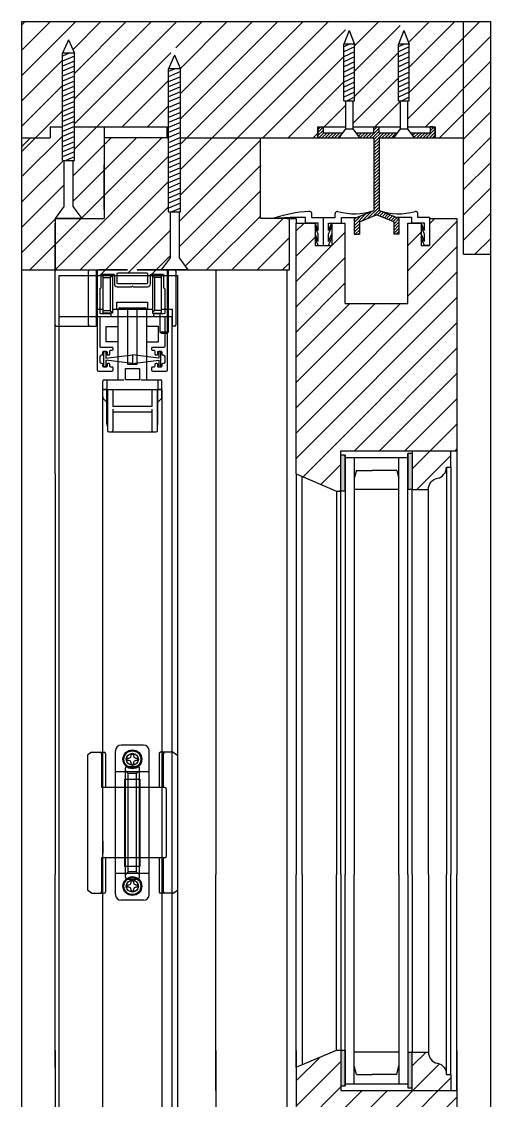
# Model space of a CAD drawing. Header units: inches. Extents: x 1985 to 11287, y 379 to 3234.
# Drawn here: x 7912.33 to 7918.89, y 1881.45 to 1896.53 of the extents above; entities that cross this region are included whole.
import ezdxf

# ---------------------------------------------------------------- set-up
doc = ezdxf.new("R2010")
doc.units = ezdxf.units.IN
doc.header["$MEASUREMENT"] = 0
for name, color, linetype in [('alum. sill 99', 1, 'CONTINUOUS'), ('glass 99', 6, 'CONTINUOUS'), ('glazing tape 99', 7, 'CONTINUOUS'), ('hardware 99', 94, 'CONTINUOUS'), ('hatch 99', 1, 'CONTINUOUS'), ('screen 99', 4, 'CONTINUOUS'), ('weatherstripping 99', 5, 'CONTINUOUS'), ('wood detail 99', 7, 'CONTINUOUS')]:
    doc.layers.add(name, color=color, linetype=linetype)
pattern_1 = [(45, (8390.46041, 509.97009), (-0.176776695, 0.176776695), [])]

msp = doc.modelspace()

# ---------------------------------------------------------------- hatches: boundary and pattern name
at = {"layer": 'alum. sill 99'}
h = msp.add_hatch(dxfattribs=at)
h.set_pattern_fill('ANSI31', color=256, scale=2, style=0)
h.paths.add_polyline_path([(7918.425541, 1881.316919), (7918.425541, 1881.591117), (7916.800541, 1881.591117), (7916.800541, 1882.158081), (7916.738041, 1882.158081), (7916.175541, 1881.91701), (7916.175541, 1881.91256), (7916.175541, 1880.634661), (7916.175541, 1874.913081), (7916.550541, 1874.913081), (7916.550541, 1875.350581), (7916.675541, 1875.350581), (7916.675541, 1875.038081), (7916.863041, 1875.038081), (7916.863041, 1875.538081), (7916.925541, 1875.538081), (7916.925541, 1876.663081), (7917.675541, 1876.663081), (7917.675541, 1875.538081), (7917.738041, 1875.538081), (7917.738041, 1875.038081), (7917.925541, 1875.038081), (7917.925541, 1875.350581), (7918.050541, 1875.350581), (7918.050541, 1874.913081), (7918.125541, 1874.913081), (7918.425541, 1874.913081)])
h.paths.add_polyline_path([(7918.339541, 1881.817631), (7918.277041, 1881.817631), (7918.277041, 1881.830753, 0.350781059), (7918.152041, 1881.973881, -0.350781059), (7918.027041, 1882.117009), (7918.027041, 1882.130131), (7917.800541, 1882.130131), (7917.800541, 1881.591117), (7918.339541, 1881.591117)], flags=17)
at = {"layer": 'glazing tape 99'}
h = msp.add_hatch(color=7, dxfattribs=at)
h.paths.add_polyline_path([(7917.738041, 1889.994412), (7917.800541, 1889.994412), (7917.800541, 1890.494412), (7917.738041, 1890.494412)])
h.paths.add_polyline_path([(7916.800541, 1889.970912), (7916.863041, 1889.970912), (7916.863041, 1890.470912), (7916.800541, 1890.470912)])
h = msp.add_hatch(color=7, dxfattribs=at)
h.paths.add_polyline_path([(7917.738041, 1889.994412), (7917.800541, 1889.994412), (7917.800541, 1890.494412), (7917.738041, 1890.494412)])
h.paths.add_polyline_path([(7916.800541, 1889.970912), (7916.863041, 1889.970912), (7916.863041, 1890.470912), (7916.800541, 1890.470912)])
h = msp.add_hatch(color=7, dxfattribs=at)
h.paths.add_polyline_path([(7917.738041, 1881.630131), (7917.800541, 1881.630131), (7917.800541, 1882.130131), (7917.738041, 1882.130131)])
h.paths.add_polyline_path([(7916.800541, 1881.658081), (7916.863041, 1881.658081), (7916.863041, 1882.158081), (7916.800541, 1882.158081)])
at = {"layer": 'hardware 99'}
h = msp.add_hatch(dxfattribs=at)
h.set_pattern_fill('ANSI31', color=256, scale=0.25, style=0)
h.set_pattern_definition([(45, (8261.20571, -77.34623), (-0.0220970869, 0.0220970869), [])])
h.paths.add_polyline_path([(7916.773629, 1894.908461), (7916.826571, 1894.980461), (7916.552541, 1894.980461), (7916.552541, 1895.062461), (7916.512541, 1895.062461), (7916.480541, 1895.030461), (7916.480541, 1894.908461)])
h.paths.add_polyline_path([(7917.009512, 1894.980461), (7917.062453, 1894.908461), (7917.264541, 1894.908461), (7917.264541, 1893.893461), (7917.024745, 1893.795461), (7916.988041, 1893.780461), (7916.988041, 1893.560461), (7917.060041, 1893.560461), (7917.060041, 1893.732105), (7917.300541, 1893.830392), (7917.541041, 1893.732105), (7917.541041, 1893.560461), (7917.613041, 1893.560461), (7917.613041, 1893.780461), (7917.336541, 1893.893461), (7917.336541, 1894.908461), (7917.538629, 1894.908461), (7917.591571, 1894.980461), (7917.336541, 1894.980461), (7917.336541, 1895.062461), (7917.264541, 1895.062461), (7917.264541, 1894.980461)])
h.paths.add_polyline_path([(7917.774512, 1894.980461), (7917.827453, 1894.908461), (7918.120541, 1894.908461), (7918.120541, 1895.030461), (7918.088541, 1895.062461), (7918.048541, 1895.062461), (7918.048541, 1894.980461)])
at = {"layer": 'hatch 99'}
h = msp.add_hatch(dxfattribs=at)
h.set_pattern_fill('ANSI31', color=256, scale=2, style=0)
h.set_pattern_definition(pattern_1)
h.paths.add_polyline_path([(7912.903039, 1896.090461), (7912.925539, 1896.140755), (7912.925539, 1896.29082), (7912.988039, 1896.430526), (7913.050539, 1896.29082), (7913.050539, 1896.140755), (7913.073039, 1896.090461), (7913.073039, 1895.062461), (7914.388764, 1895.062461), (7914.388764, 1895.872461), (7914.411264, 1895.922755), (7914.411264, 1896.07282), (7914.473764, 1896.212526), (7914.536264, 1896.07282), (7914.536264, 1895.922755), (7914.558764, 1895.872461), (7914.558764, 1894.908461), (7915.675541, 1894.908461), (7916.480541, 1894.908461), (7916.480541, 1895.062461), (7916.865541, 1895.062461), (7916.865541, 1895.425961), (7916.843041, 1895.425961), (7916.843041, 1896.218461), (7916.865541, 1896.275461), (7916.865541, 1896.533461), (7912.332289, 1896.533461), (7912.332289, 1894.908461), (7912.731039, 1894.908461), (7912.731039, 1895.062461), (7912.894781, 1895.062461), (7912.903039, 1895.065881)])
h.paths.add_polyline_path([(7917.608041, 1896.218461), (7917.630541, 1896.275461), (7917.630541, 1896.533461), (7916.970541, 1896.533461), (7916.970541, 1896.275461), (7916.993041, 1896.218461), (7916.993041, 1895.425961), (7916.970541, 1895.425961), (7916.970541, 1895.062461), (7917.630541, 1895.062461), (7917.630541, 1895.425961), (7917.608041, 1895.425961)])
h.paths.add_polyline_path([(7918.519291, 1896.533461), (7917.735541, 1896.533461), (7917.735541, 1896.275461), (7917.758041, 1896.218461), (7917.758041, 1895.425961), (7917.735541, 1895.425961), (7917.735541, 1895.062461), (7918.120541, 1895.062461), (7918.120541, 1894.908461), (7918.519291, 1894.908461)])
h.paths.add_polyline_path([(7918.894291, 1896.533461), (7918.519291, 1896.533461), (7918.519291, 1893.280461), (7918.894291, 1893.280461)])
h = msp.add_hatch(dxfattribs=at)
h.set_pattern_fill('ANSI31', color=256, scale=2, style=0)
h.set_pattern_definition(pattern_1)
h.paths.add_polyline_path([(7912.925539, 1894.592961), (7912.903039, 1894.592961), (7912.903039, 1895.062461), (7912.731039, 1895.062461), (7912.731039, 1894.908461), (7912.457289, 1894.908461), (7912.332289, 1894.783461), (7912.332289, 1893.062461), (7912.800539, 1893.062461), (7912.800539, 1893.780461), (7912.925539, 1893.950461)])
h.paths.add_polyline_path([(7913.488039, 1895.062461), (7913.073039, 1895.062461), (7913.073039, 1894.592961), (7913.050539, 1894.592961), (7913.050539, 1893.950461), (7913.175539, 1893.780461), (7913.488039, 1893.780461)])
h.paths.add_polyline_path([(7914.388764, 1894.908461), (7914.371039, 1894.908461), (7913.488039, 1894.908461), (7913.488039, 1893.780461), (7912.800539, 1893.780461), (7912.800539, 1893.062461), (7913.410774, 1893.062461, 0.414213562), (7913.391089, 1893.042776), (7913.391089, 1892.983721), (7913.446207, 1892.983721), (7913.446207, 1892.991595, -0.414213562), (7913.458018, 1893.003406), (7913.619435, 1893.003406, -0.414213562), (7913.631246, 1892.991595), (7913.631246, 1892.983721), (7913.670616, 1892.983721), (7913.670616, 1893.01128, -0.414213562), (7913.682427, 1893.023091), (7914.084001, 1893.023091, -0.414213562), (7914.095812, 1893.01128), (7914.095812, 1892.983721), (7914.135182, 1892.983721), (7914.135182, 1892.991595, -0.414213562), (7914.146993, 1893.003406), (7914.30841, 1893.003406, -0.414213562), (7914.320221, 1892.991595), (7914.320221, 1892.983721), (7914.375339, 1892.983721), (7914.375339, 1893.042776, 0.414213562), (7914.355654, 1893.062461), (7914.286264, 1893.062461), (7914.411264, 1893.232461), (7914.411264, 1893.874961), (7914.388764, 1893.874961)])
h.paths.add_polyline_path([(7915.675541, 1894.908461), (7914.558764, 1894.908461), (7914.558764, 1893.874961), (7914.536264, 1893.874961), (7914.536264, 1893.232461), (7914.661264, 1893.062461), (7916.081791, 1893.062461), (7916.081791, 1893.780461), (7915.675541, 1893.780461)])
h.paths.add_polyline_path([(7916.863041, 1893.717961), (7916.675541, 1893.717961), (7916.675541, 1893.405461), (7916.439541, 1893.405461), (7916.439541, 1893.717961), (7916.307541, 1893.717961), (7916.175541, 1893.717961), (7916.175541, 1890.211983), (7916.738041, 1889.970912), (7916.800541, 1889.970912), (7916.800541, 1890.533426), (7918.425541, 1890.533426), (7918.425541, 1893.780461), (7918.043541, 1893.780461), (7918.043541, 1893.405461), (7917.971541, 1893.405461), (7917.925541, 1893.405461), (7917.925541, 1893.717961), (7917.793541, 1893.717961), (7917.738041, 1893.717961), (7917.738041, 1892.592961), (7916.863041, 1892.592961)])
h.paths.add_polyline_path([(7918.339541, 1890.533426), (7917.800541, 1890.533426), (7917.800541, 1889.994412), (7918.027041, 1889.994412, -0.375199902), (7918.152041, 1890.150662, 0.375199902), (7918.277041, 1890.306912), (7918.339541, 1890.306912)], flags=17)

# ---------------------------------------------------------------- linework, layer by layer
at = {"layer": 'glass 99', "color": 6}
for p, q in [((7916.863041, 1890.470912), (7916.863041, 1884.609554)), ((7916.863041, 1890.439726), (7917.738041, 1890.439726)), ((7916.863041, 1890.439726), (7917.738041, 1890.439726)), ((7916.988041, 1890.439726), (7916.988041, 1884.609554)), ((7917.613041, 1884.609554), (7917.613041, 1890.439726)), ((7917.738041, 1884.609554), (7917.738041, 1890.494412)), ((7917.018032, 1890.258792), (7916.988041, 1890.151009)), ((7917.018032, 1890.258792), (7916.988041, 1890.151009)), ((7917.018032, 1890.258792), (7917.238041, 1890.258792)), ((7917.018032, 1890.258792), (7917.238041, 1890.258792)), ((7917.58305, 1890.258792), (7917.238041, 1890.258792)), ((7917.58305, 1890.258792), (7917.238041, 1890.258792)), ((7917.58305, 1890.258792), (7917.613041, 1890.151009)), ((7917.58305, 1890.258792), (7917.613041, 1890.151009)), ((7917.613041, 1889.994412), (7916.988041, 1889.994412)), ((7917.613041, 1889.994412), (7916.988041, 1889.994412)), ((7916.863041, 1881.658081), (7916.863041, 1884.609554)), ((7916.988041, 1881.684817), (7916.988041, 1884.609554)), ((7917.613041, 1884.609554), (7917.613041, 1881.684817)), ((7917.738041, 1884.609554), (7917.738041, 1881.630131)), ((7917.613041, 1882.130131), (7916.988041, 1882.130131)), ((7917.018032, 1881.817637), (7916.988041, 1881.937819)), ((7917.58305, 1881.817637), (7917.613041, 1881.937819)), ((7917.018032, 1881.817637), (7917.238041, 1881.817637)), ((7917.58305, 1881.817637), (7917.238041, 1881.817637)), ((7916.863041, 1881.684817), (7917.738041, 1881.684817))]:
    msp.add_line(p, q, dxfattribs=at)
at = {"layer": 'glazing tape 99'}
for p, q in [((7916.863041, 1890.470912), (7916.800541, 1890.470912)), ((7916.863041, 1890.470912), (7916.800541, 1890.470912)), ((7916.863041, 1889.970912), (7916.863041, 1890.470912)), ((7916.863041, 1889.970912), (7916.863041, 1890.470912)), ((7917.738041, 1890.494412), (7917.738041, 1889.994412)), ((7917.800541, 1890.494412), (7917.738041, 1890.494412)), ((7917.738041, 1890.494412), (7917.738041, 1889.994412)), ((7917.800541, 1890.494412), (7917.738041, 1890.494412)), ((7916.863041, 1889.970912), (7916.800541, 1889.970912)), ((7916.863041, 1889.970912), (7916.800541, 1889.970912)), ((7917.800541, 1889.994412), (7917.738041, 1889.994412)), ((7917.800541, 1889.994412), (7917.738041, 1889.994412)), ((7916.800541, 1882.158081), (7916.863041, 1882.158081)), ((7916.863041, 1882.158081), (7916.863041, 1881.658081)), ((7917.738041, 1882.130131), (7917.738041, 1881.630131)), ((7916.800541, 1881.658081), (7916.863041, 1881.658081))]:
    msp.add_line(p, q, dxfattribs=at)
at = {"layer": 'glazing tape 99', "color": 7}
for p, q in [((7917.738041, 1882.130131), (7917.800541, 1882.130131)), ((7917.738041, 1881.630131), (7917.800541, 1881.630131))]:
    msp.add_line(p, q, dxfattribs=at)
at = {"layer": 'hardware 99'}
for p, q in [((7916.918041, 1896.408461), (7916.843041, 1896.218461)), ((7916.918041, 1896.408461), (7916.993041, 1896.218461)), ((7917.683041, 1896.408461), (7917.608041, 1896.218461)), ((7917.683041, 1896.408461), (7917.758041, 1896.218461)), ((7912.988039, 1896.280461), (7912.903039, 1896.090461)), ((7912.988039, 1896.280461), (7913.073039, 1896.090461)), ((7912.903039, 1894.592961), (7912.903039, 1896.090461)), ((7913.073039, 1896.090461), (7912.903039, 1896.090461)), ((7912.996593, 1896.090461), (7912.903039, 1896.051709)), ((7913.073039, 1894.592961), (7913.073039, 1896.090461)), ((7916.843041, 1895.425961), (7916.843041, 1896.218461)), ((7916.993041, 1896.218461), (7916.843041, 1896.218461)), ((7916.923805, 1896.218461), (7916.843041, 1896.180546)), ((7916.993041, 1896.180546), (7916.843041, 1896.11013)), ((7916.993041, 1896.11013), (7916.843041, 1896.039714)), ((7916.993041, 1895.425961), (7916.993041, 1896.218461)), ((7917.608041, 1895.425961), (7917.608041, 1896.218461)), ((7917.758041, 1896.218461), (7917.608041, 1896.218461)), ((7917.688805, 1896.218461), (7917.608041, 1896.180546)), ((7917.758041, 1896.180546), (7917.608041, 1896.11013)), ((7917.758041, 1896.11013), (7917.608041, 1896.039714)), ((7917.758041, 1895.425961), (7917.758041, 1896.218461)), ((7913.073039, 1896.051709), (7912.903039, 1895.981293)), ((7913.073039, 1895.981293), (7912.903039, 1895.910877)), ((7914.473764, 1896.062461), (7914.388764, 1895.872461)), ((7914.473764, 1896.062461), (7914.558764, 1895.872461)), ((7916.993041, 1896.039714), (7916.843041, 1895.969297)), ((7916.993041, 1895.969297), (7916.843041, 1895.898881)), ((7917.758041, 1896.039714), (7917.608041, 1895.969297)), ((7917.758041, 1895.969297), (7917.608041, 1895.898881)), ((7913.073039, 1895.910877), (7912.903039, 1895.840461)), ((7913.073039, 1895.840461), (7912.903039, 1895.770044)), ((7914.388764, 1893.874961), (7914.388764, 1895.872461)), ((7914.558764, 1895.872461), (7914.388764, 1895.872461)), ((7914.482318, 1895.872461), (7914.388764, 1895.833709)), ((7914.558764, 1895.833709), (7914.388764, 1895.763293)), ((7914.558764, 1893.874961), (7914.558764, 1895.872461)), ((7916.993041, 1895.898881), (7916.843041, 1895.828465)), ((7916.993041, 1895.828465), (7916.843041, 1895.758049)), ((7917.758041, 1895.898881), (7917.608041, 1895.828465)), ((7917.758041, 1895.828465), (7917.608041, 1895.758049)), ((7913.073039, 1895.770044), (7912.903039, 1895.699628)), ((7913.073039, 1895.699628), (7912.903039, 1895.629212)), ((7914.558764, 1895.763293), (7914.388764, 1895.692877)), ((7914.558764, 1895.692877), (7914.388764, 1895.622461)), ((7916.993041, 1895.758049), (7916.843041, 1895.687632)), ((7916.993041, 1895.687632), (7916.843041, 1895.617216)), ((7917.758041, 1895.758049), (7917.608041, 1895.687632)), ((7917.758041, 1895.687632), (7917.608041, 1895.617216)), ((7913.073039, 1895.629212), (7912.903039, 1895.558795)), ((7913.073039, 1895.558795), (7912.903039, 1895.488379)), ((7913.073039, 1895.488379), (7912.903039, 1895.417963)), ((7914.558764, 1895.622461), (7914.388764, 1895.552044)), ((7914.558764, 1895.552044), (7914.388764, 1895.481628)), ((7916.993041, 1895.617216), (7916.843041, 1895.5468)), ((7916.993041, 1895.5468), (7916.843041, 1895.476383)), ((7917.758041, 1895.617216), (7917.608041, 1895.5468)), ((7917.758041, 1895.5468), (7917.608041, 1895.476383)), ((7913.073039, 1895.417963), (7912.903039, 1895.347546)), ((7913.073039, 1895.347546), (7912.903039, 1895.27713)), ((7914.558764, 1895.481628), (7914.388764, 1895.411212)), ((7914.558764, 1895.404126), (7914.388764, 1895.333709)), ((7916.843041, 1895.425961), (7916.993041, 1895.425961)), ((7916.865541, 1895.425961), (7916.865541, 1895.033461)), ((7916.993041, 1895.476383), (7916.89131, 1895.425961)), ((7916.970541, 1895.425961), (7916.970541, 1895.033461)), ((7917.608041, 1895.425961), (7917.758041, 1895.425961)), ((7917.630541, 1895.425961), (7917.630541, 1895.033461)), ((7917.758041, 1895.476383), (7917.65631, 1895.425961)), ((7917.735541, 1895.425961), (7917.735541, 1895.033461)), ((7913.073039, 1895.27713), (7912.903039, 1895.206714)), ((7913.073039, 1895.206714), (7912.903039, 1895.136297)), ((7914.558764, 1895.333709), (7914.388764, 1895.263293)), ((7914.558764, 1895.263293), (7914.388764, 1895.192877)), ((7914.558764, 1895.192877), (7914.388764, 1895.122461)), ((7913.073039, 1895.136297), (7912.903039, 1895.065881)), ((7913.073039, 1895.065881), (7912.903039, 1894.995465)), ((7914.558764, 1895.122461), (7914.388764, 1895.052044)), ((7914.558764, 1895.052044), (7914.388764, 1894.981628)), ((7916.480541, 1895.030461), (7916.512541, 1895.062461)), ((7916.512541, 1895.062461), (7916.552541, 1895.062461)), ((7916.552541, 1895.062461), (7916.552541, 1894.980461)), ((7917.264541, 1894.980461), (7917.264541, 1895.062461)), ((7917.264541, 1895.062461), (7917.336541, 1895.062461)), ((7917.336541, 1894.980461), (7917.336541, 1895.062461)), ((7918.088541, 1895.062461), (7918.048541, 1895.062461)), ((7918.048541, 1895.062461), (7918.048541, 1894.980461)), ((7918.120541, 1895.030461), (7918.088541, 1895.062461)), ((7913.073039, 1894.995465), (7912.903039, 1894.925049)), ((7913.073039, 1894.925049), (7912.903039, 1894.854632)), ((7914.371039, 1895.030461), (7914.371039, 1894.908461)), ((7914.371039, 1895.030461), (7914.371039, 1894.908461)), ((7914.558764, 1894.981628), (7914.388764, 1894.911212)), ((7914.558764, 1894.911212), (7914.388764, 1894.840795)), ((7916.480541, 1895.030461), (7916.480541, 1894.908461)), ((7916.480541, 1894.908461), (7917.264541, 1894.908461)), ((7916.552541, 1894.980461), (7916.826571, 1894.980461)), ((7916.865541, 1895.033461), (7916.773629, 1894.908461)), ((7916.773629, 1894.908461), (7917.062453, 1894.908461)), ((7916.865541, 1895.033461), (7916.970541, 1895.033461)), ((7916.970541, 1895.033461), (7917.062453, 1894.908461)), ((7917.009512, 1894.980461), (7917.264541, 1894.980461)), ((7917.264541, 1894.908461), (7917.264541, 1893.893461)), ((7917.336541, 1894.980461), (7917.591571, 1894.980461)), ((7917.336541, 1894.908461), (7918.120541, 1894.908461)), ((7917.336541, 1894.908461), (7917.336541, 1893.893461)), ((7917.630541, 1895.033461), (7917.538629, 1894.908461)), ((7917.538629, 1894.908461), (7917.827453, 1894.908461)), ((7917.630541, 1895.033461), (7917.735541, 1895.033461)), ((7917.735541, 1895.033461), (7917.827453, 1894.908461)), ((7917.774512, 1894.980461), (7918.048541, 1894.980461)), ((7918.120541, 1894.908461), (7918.120541, 1895.030461)), ((7913.073039, 1894.854632), (7912.903039, 1894.784216)), ((7913.073039, 1894.784216), (7912.903039, 1894.7138)), ((7914.558764, 1894.840795), (7914.388764, 1894.770379)), ((7914.558764, 1894.770379), (7914.388764, 1894.699963)), ((7913.073039, 1894.7138), (7912.903039, 1894.643383)), ((7912.903039, 1894.592961), (7913.073039, 1894.592961)), ((7912.925539, 1894.592961), (7912.925539, 1893.950461)), ((7913.073039, 1894.643383), (7912.951308, 1894.592961)), ((7913.050539, 1894.592961), (7913.050539, 1893.950461)), ((7914.558764, 1894.699963), (7914.388764, 1894.629546)), ((7914.558764, 1894.629546), (7914.388764, 1894.55913)), ((7914.558764, 1894.55913), (7914.388764, 1894.488714)), ((7914.558764, 1894.488714), (7914.388764, 1894.418297)), ((7914.558764, 1894.418297), (7914.388764, 1894.347881)), ((7914.558764, 1894.347881), (7914.388764, 1894.277465)), ((7914.558764, 1894.277465), (7914.388764, 1894.207049)), ((7914.558764, 1894.207049), (7914.388764, 1894.136632)), ((7914.558764, 1894.136632), (7914.388764, 1894.066216)), ((7914.558764, 1894.066216), (7914.388764, 1893.9958)), ((7914.558764, 1893.9958), (7914.388764, 1893.925383)), ((7912.925539, 1893.950461), (7912.800539, 1893.780461)), ((7913.050539, 1893.950461), (7913.175539, 1893.780461)), ((7914.388764, 1893.874961), (7914.558764, 1893.874961)), ((7914.411264, 1893.874961), (7914.411264, 1893.232461)), ((7914.558764, 1893.925383), (7914.437033, 1893.874961)), ((7914.536264, 1893.874961), (7914.536264, 1893.232461)), ((7916.988041, 1893.780461), (7917.264541, 1893.893461)), ((7917.060041, 1893.732105), (7917.300541, 1893.830392)), ((7917.541041, 1893.732105), (7917.300541, 1893.830392)), ((7917.613041, 1893.780461), (7917.336541, 1893.893461)), ((7913.175539, 1893.780461), (7912.800539, 1893.780461)), ((7916.988041, 1893.780461), (7916.988041, 1893.560461)), ((7917.060041, 1893.732105), (7917.060041, 1893.560461)), ((7917.541041, 1893.732105), (7917.541041, 1893.560461)), ((7917.613041, 1893.780461), (7917.613041, 1893.560461)), ((7916.988041, 1893.560461), (7917.060041, 1893.560461)), ((7917.613041, 1893.560461), (7917.541041, 1893.560461)), ((7914.411264, 1893.232461), (7914.286264, 1893.062461)), ((7914.536264, 1893.232461), (7914.661264, 1893.062461)), ((7914.661264, 1893.062461), (7914.286264, 1893.062461))]:
    msp.add_line(p, q, dxfattribs=at)
at = {"layer": 'screen 99'}
for p, q in [((7912.800539, 1892.294746), (7912.800539, 1893.042776)), ((7912.820224, 1893.062461), (7913.814317, 1893.062461)), ((7913.269042, 1892.294746), (7913.269042, 1893.042776)), ((7913.379278, 1892.275061), (7913.379278, 1893.062461)), ((7913.410774, 1893.062461), (7913.814317, 1893.062461)), ((7913.473766, 1892.956162), (7913.572191, 1892.956162)), ((7913.572191, 1892.956162), (7913.603687, 1892.985689)), ((7913.572191, 1892.956162), (7913.572191, 1892.495533)), ((7913.952112, 1893.062461), (7914.513134, 1893.062461)), ((7913.952112, 1893.062461), (7914.473764, 1893.062461)), ((7914.194237, 1892.956162), (7914.162741, 1892.985689)), ((7914.194237, 1892.956162), (7914.194237, 1892.495533)), ((7914.292662, 1892.956162), (7914.194237, 1892.956162)), ((7914.38715, 1892.196321), (7914.38715, 1893.062461)), ((7914.493449, 1893.042776), (7914.493449, 1892.294746)), ((7913.473766, 1892.511281), (7913.379278, 1892.511281)), ((7913.473766, 1892.495533), (7913.572191, 1892.495533)), ((7913.572191, 1892.495533), (7913.603687, 1892.466005)), ((7914.162741, 1892.511281), (7913.603687, 1892.511281)), ((7913.666679, 1892.609706), (7914.099749, 1892.609706)), ((7913.666679, 1892.511281), (7913.666679, 1892.609706)), ((7913.686364, 1891.527031), (7913.686364, 1892.511281)), ((7913.706049, 1892.530966), (7914.060379, 1892.530966)), ((7913.816285, 1892.530966), (7913.816285, 1891.743566)), ((7913.950143, 1891.743566), (7913.950143, 1892.530966)), ((7914.080064, 1892.511281), (7914.080064, 1891.527031)), ((7914.099749, 1892.511281), (7914.099749, 1892.609706)), ((7914.194237, 1892.495533), (7914.162741, 1892.466005)), ((7914.292662, 1892.495533), (7914.194237, 1892.495533)), ((7914.446205, 1892.511281), (7914.292662, 1892.511281)), ((7914.446205, 1892.275061), (7914.446205, 1892.511281)), ((7914.26904, 1892.456163), (7914.26904, 1892.196321)), ((7912.820224, 1892.275061), (7913.379278, 1892.275061)), ((7913.517073, 1892.271124), (7913.686364, 1892.271124)), ((7913.517073, 1892.058526), (7913.517073, 1892.271124)), ((7914.249355, 1892.271124), (7914.080064, 1892.271124)), ((7914.249355, 1892.058526), (7914.249355, 1892.271124)), ((7914.26904, 1892.196321), (7914.38715, 1892.196321)), ((7914.26904, 1892.196321), (7914.288725, 1892.176636)), ((7914.288725, 1892.176636), (7914.367465, 1892.176636)), ((7914.367465, 1892.176636), (7914.38715, 1892.196321)), ((7914.473764, 1892.275061), (7914.446205, 1892.275061)), ((7913.686364, 1892.058526), (7913.517073, 1892.058526)), ((7914.080064, 1892.058526), (7914.249355, 1892.058526)), ((7913.816285, 1891.743566), (7913.950143, 1891.743566)), ((7913.469829, 1891.286874), (7913.469829, 1891.507346)), ((7913.489514, 1891.527031), (7913.765104, 1891.527031)), ((7913.524947, 1891.527031), (7913.524947, 1891.389236)), ((7914.001324, 1891.527031), (7914.276914, 1891.527031)), ((7914.241481, 1891.527031), (7914.241481, 1891.389236)), ((7914.296599, 1891.286874), (7914.296599, 1891.507346)), ((7913.532821, 1891.389236), (7913.469829, 1891.389236)), ((7913.524947, 1890.916796), (7913.524947, 1891.389236)), ((7913.532821, 1891.389236), (7913.532821, 1890.818371)), ((7913.611561, 1891.389236), (7913.611561, 1891.153016)), ((7913.611561, 1891.389236), (7914.154867, 1891.389236)), ((7914.154867, 1891.389236), (7914.154867, 1891.153016)), ((7914.233607, 1890.818371), (7914.233607, 1891.389236)), ((7914.296599, 1891.389236), (7914.233607, 1891.389236)), ((7914.241481, 1890.916796), (7914.241481, 1891.388679)), ((7913.524947, 1891.215448), (7913.481361, 1891.259035)), ((7914.154867, 1891.153016), (7913.611561, 1891.153016)), ((7913.611561, 1891.113646), (7913.611561, 1890.818371)), ((7914.154867, 1891.113646), (7914.154867, 1890.818371)), ((7914.241481, 1891.215448), (7914.285068, 1891.259035)), ((7914.154867, 1891.074276), (7913.611561, 1891.074276)), ((7913.532821, 1890.877426), (7913.524947, 1890.916796)), ((7914.233607, 1890.877426), (7914.241481, 1890.916796)), ((7913.552506, 1890.798686), (7914.213922, 1890.798686)), ((7913.312349, 1886.320348), (7913.253294, 1886.280978)), ((7913.312349, 1886.320348), (7913.489514, 1886.320348)), ((7913.450144, 1886.300663), (7913.450144, 1885.828223)), ((7913.509199, 1886.300663), (7913.509199, 1885.828223)), ((7913.646994, 1884.332163), (7913.646994, 1886.340033)), ((7914.040694, 1886.418773), (7913.725734, 1886.418773)), ((7914.119434, 1884.332163), (7914.119434, 1886.340033)), ((7914.257229, 1886.300663), (7914.257229, 1885.828223)), ((7914.454079, 1886.320348), (7914.276914, 1886.320348)), ((7914.316284, 1886.300663), (7914.316284, 1885.828223)), ((7914.454079, 1886.320348), (7914.513134, 1886.280978)), ((7913.253294, 1886.280978), (7913.253294, 1884.391218)), ((7914.513134, 1886.280978), (7914.513134, 1884.391218)), ((7914.119434, 1886.044758), (7913.646994, 1886.044758)), ((7913.784789, 1884.568383), (7913.784789, 1886.103813)), ((7913.784789, 1886.064443), (7913.824159, 1886.025073)), ((7913.804474, 1886.123498), (7913.961954, 1886.123498)), ((7913.824159, 1884.647123), (7913.824159, 1886.025073)), ((7913.942269, 1886.025073), (7913.824159, 1886.025073)), ((7913.981639, 1886.064443), (7913.942269, 1886.025073)), ((7913.942269, 1884.647123), (7913.942269, 1886.025073)), ((7913.981639, 1884.568383), (7913.981639, 1886.103813)), ((7913.776915, 1884.725863), (7913.776915, 1885.946333)), ((7913.776915, 1885.946333), (7913.989513, 1885.946333)), ((7913.989513, 1885.946333), (7913.989513, 1884.725863)), ((7914.335969, 1885.828223), (7913.450144, 1885.828223)), ((7913.469829, 1885.59594), (7913.469829, 1885.769168)), ((7914.355654, 1885.808538), (7914.355654, 1884.863658)), ((7913.469829, 1885.076256), (7913.469829, 1884.903028)), ((7914.335969, 1884.843973), (7913.450144, 1884.843973)), ((7913.450144, 1884.843973), (7913.450144, 1884.371533)), ((7913.509199, 1884.843973), (7913.509199, 1884.371533)), ((7914.257229, 1884.843973), (7914.257229, 1884.371533)), ((7914.316284, 1884.843973), (7914.316284, 1884.371533)), ((7913.989513, 1884.725863), (7913.776915, 1884.725863)), ((7913.784789, 1884.607753), (7913.824159, 1884.647123)), ((7913.942269, 1884.647123), (7913.824159, 1884.647123)), ((7913.981639, 1884.607753), (7913.942269, 1884.647123)), ((7914.119434, 1884.627438), (7913.646994, 1884.627438)), ((7913.804474, 1884.548698), (7913.961954, 1884.548698)), ((7913.312349, 1884.351848), (7913.253294, 1884.391218)), ((7913.312349, 1884.351848), (7913.489514, 1884.351848)), ((7914.454079, 1884.351848), (7914.276914, 1884.351848)), ((7914.454079, 1884.351848), (7914.513134, 1884.391218)), ((7914.040694, 1884.253423), (7913.725734, 1884.253423))]:
    msp.add_line(p, q, dxfattribs=at)
for points in [[(7912.859594, 1892.983721), (7914.513134, 1892.983721), (7914.513134, 1874.083771), (7912.859594, 1874.083771)], [(7913.603687, 1892.456163), (7913.473766, 1892.456163), (7913.473766, 1892.995532), (7913.603687, 1892.995532)], [(7914.162741, 1892.456163), (7914.292662, 1892.456163), (7914.292662, 1892.995532), (7914.162741, 1892.995532)], [(7912.859594, 1892.412856), (7914.434394, 1892.412856), (7914.434394, 1874.654636), (7912.859594, 1874.654636)], [(7913.513136, 1891.83018), (7913.883214, 1891.873487), (7913.883214, 1891.755377), (7913.513136, 1891.798684), (7913.513136, 1891.708133), (7913.485577, 1891.708133), (7913.485577, 1891.920731), (7913.513136, 1891.920731)], [(7914.253292, 1891.83018), (7913.883214, 1891.873487), (7913.883214, 1891.755377), (7914.253292, 1891.798684), (7914.253292, 1891.708133), (7914.280851, 1891.708133), (7914.280851, 1891.920731), (7914.253292, 1891.920731)], [(7913.784789, 1891.684511), (7913.981639, 1891.684511), (7913.981639, 1891.527031), (7913.784789, 1891.527031)], [(7913.469829, 1891.389236), (7914.296599, 1891.389236), (7914.296599, 1875.973531), (7913.469829, 1875.973531)]]:
    msp.add_lwpolyline(points, close=True, dxfattribs=at)
msp.add_lwpolyline([(7913.814317, 1893.062461), (7913.410774, 1893.062461, 0.414213562), (7913.391089, 1893.042776), (7913.391089, 1891.664826, 0.414213562), (7913.410774, 1891.645141), (7913.595813, 1891.645141, 0.414213562), (7913.615498, 1891.664826), (7913.615498, 1891.692385, 0.414213562), (7913.603687, 1891.704196), (7913.580065, 1891.704196, -0.414213562), (7913.568254, 1891.716007), (7913.568254, 1891.743566, 0.414213562), (7913.556443, 1891.755377), (7913.540695, 1891.755377, 0.414213562), (7913.528884, 1891.743566), (7913.528884, 1891.716007, -0.414213562), (7913.517073, 1891.704196), (7913.48164, 1891.704196, -0.414213562), (7913.469829, 1891.716007), (7913.469829, 1891.743566, 0.414213562), (7913.458018, 1891.755377), (7913.450144, 1891.755377, -0.414213562), (7913.430459, 1891.775062), (7913.430459, 1891.853802, -0.414213562), (7913.450144, 1891.873487), (7913.458018, 1891.873487, 0.414213562), (7913.469829, 1891.885298), (7913.469829, 1891.912857, -0.414213562), (7913.48164, 1891.924668), (7913.517073, 1891.924668, -0.414213562), (7913.528884, 1891.912857), (7913.528884, 1891.885298, 0.414213562), (7913.540695, 1891.873487), (7913.556443, 1891.873487, 0.414213562), (7913.568254, 1891.885298), (7913.568254, 1891.928605, -0.414213562), (7913.580065, 1891.940416), (7913.603687, 1891.940416, 0.414213562), (7913.615498, 1891.952227), (7913.615498, 1891.967975, 0.414213562), (7913.603687, 1891.979786), (7913.44227, 1891.979786, -0.414213562), (7913.430459, 1891.991597), (7913.430459, 1892.397108, -0.414213562), (7913.44227, 1892.408919), (7913.576128, 1892.408919, 0.414213562), (7913.587939, 1892.42073), (7913.587939, 1892.436478, 0.414213562), (7913.576128, 1892.448289), (7913.44227, 1892.448289, -0.414213562), (7913.430459, 1892.4601), (7913.430459, 1892.798682, -0.414213562), (7913.438333, 1892.806556, 0.414213562), (7913.446207, 1892.81443), (7913.446207, 1892.991595, -0.414213562), (7913.458018, 1893.003406), (7913.619435, 1893.003406, -0.414213562), (7913.631246, 1892.991595), (7913.631246, 1892.865611, 0.414213562), (7913.670616, 1892.826241), (7913.865356, 1892.826241, 0.131652498), (7913.869293, 1892.827295), (7913.879277, 1892.83306, -0.267949192), (7913.887151, 1892.83306), (7913.897135, 1892.827295, 0.131652498), (7913.901072, 1892.826241), (7914.095812, 1892.826241, 0.414213562), (7914.135182, 1892.865611), (7914.135182, 1892.991595, -0.414213562), (7914.146993, 1893.003406), (7914.30841, 1893.003406, -0.414213562), (7914.320221, 1892.991595), (7914.320221, 1892.81443, 0.414213562), (7914.328095, 1892.806556, -0.414213562), (7914.335969, 1892.798682), (7914.335969, 1892.4601, -0.414213562), (7914.324158, 1892.448289), (7914.1903, 1892.448289, 0.414213562), (7914.178489, 1892.436478), (7914.178489, 1892.42073, 0.414213562), (7914.1903, 1892.408919), (7914.324158, 1892.408919, -0.414213562), (7914.335969, 1892.397108), (7914.335969, 1891.991597, -0.414213562), (7914.324158, 1891.979786), (7914.162741, 1891.979786, 0.414213562), (7914.15093, 1891.967975), (7914.15093, 1891.952227, 0.414213562), (7914.162741, 1891.940416), (7914.186363, 1891.940416, -0.414213562), (7914.198174, 1891.928605), (7914.198174, 1891.885298, 0.414213562), (7914.209985, 1891.873487), (7914.225733, 1891.873487, 0.414213562), (7914.237544, 1891.885298), (7914.237544, 1891.912857, -0.414213562), (7914.249355, 1891.924668), (7914.284788, 1891.924668, -0.414213562), (7914.296599, 1891.912857), (7914.296599, 1891.885298, 0.414213562), (7914.30841, 1891.873487), (7914.316284, 1891.873487, -0.414213562), (7914.335969, 1891.853802), (7914.335969, 1891.775062, -0.414213562), (7914.316284, 1891.755377), (7914.30841, 1891.755377, 0.414213562), (7914.296599, 1891.743566), (7914.296599, 1891.716007, -0.414213562), (7914.284788, 1891.704196), (7914.249355, 1891.704196, -0.414213562), (7914.237544, 1891.716007), (7914.237544, 1891.743566, 0.414213562), (7914.225733, 1891.755377), (7914.209985, 1891.755377, 0.414213562), (7914.198174, 1891.743566), (7914.198174, 1891.716007, -0.414213562), (7914.186363, 1891.704196), (7914.162741, 1891.704196, 0.414213562), (7914.15093, 1891.692385), (7914.15093, 1891.664826, 0.414213562), (7914.170615, 1891.645141), (7914.355654, 1891.645141, 0.414213562), (7914.375339, 1891.664826), (7914.375339, 1893.042776, 0.414213562), (7914.355654, 1893.062461), (7913.952112, 1893.062461)], format="xyb", dxfattribs=at)
for points in [[(7913.682427, 1892.865611, -0.414213562), (7913.670616, 1892.877422), (7913.670616, 1893.01128, -0.414213562), (7913.682427, 1893.023091), (7914.084001, 1893.023091, -0.414213562), (7914.095812, 1893.01128), (7914.095812, 1892.877422, -0.414213562), (7914.084001, 1892.865611)], [(7913.834002, 1886.204207), (7913.812348, 1886.204207), (7913.812348, 1886.23964), (7913.834002, 1886.23964, 0.414213562), (7913.865498, 1886.271136), (7913.865498, 1886.292789), (7913.900931, 1886.292789), (7913.900931, 1886.271136, 0.414213562), (7913.932427, 1886.23964), (7913.95408, 1886.23964), (7913.95408, 1886.204207), (7913.932427, 1886.204207, 0.414213562), (7913.900931, 1886.172711), (7913.900931, 1886.151057), (7913.865498, 1886.151057), (7913.865498, 1886.172711, 0.414213562)], [(7913.834002, 1884.432557), (7913.812348, 1884.432557), (7913.812348, 1884.46799), (7913.834002, 1884.46799, 0.414213562), (7913.865498, 1884.499486), (7913.865498, 1884.521139), (7913.900931, 1884.521139), (7913.900931, 1884.499486, 0.414213562), (7913.932427, 1884.46799), (7913.95408, 1884.46799), (7913.95408, 1884.432557), (7913.932427, 1884.432557, 0.414213562), (7913.900931, 1884.401061), (7913.900931, 1884.379407), (7913.865498, 1884.379407), (7913.865498, 1884.401061, 0.414213562)]]:
    msp.add_lwpolyline(points, format="xyb", close=True, dxfattribs=at)
for centre, radius in [((7913.883214, 1886.221923), 0.131889), ((7913.883214, 1886.221923), 0.11811), ((7913.883214, 1886.221923), 0.084645), ((7913.883214, 1884.450273), 0.131889), ((7913.883214, 1884.450273), 0.11811), ((7913.883214, 1884.450273), 0.084645)]:
    msp.add_circle(centre, radius, dxfattribs=at)
for centre, radius, start, end in [((7912.820224, 1893.042776), 0.019685, 90, 180), ((7913.288727, 1893.042776), 0.019685, 90, 180), ((7914.473764, 1893.042776), 0.019685, 0, 90), ((7913.706049, 1892.511281), 0.019685, 90, 180), ((7914.060379, 1892.511281), 0.019685, 0, 90), ((7912.820224, 1892.294746), 0.019685, 180, 270), ((7913.288727, 1892.294746), 0.019685, 180, 270), ((7914.473764, 1892.294746), 0.019685, 270, 0), ((7913.489514, 1891.507346), 0.019685, 90, 180), ((7914.276914, 1891.507346), 0.019685, 0, 90), ((7913.509199, 1891.286874), 0.03937, 180, 225), ((7914.257229, 1891.286874), 0.03937, 315, 0), ((7913.552506, 1890.818371), 0.019685, 180, 270), ((7913.591876, 1890.818371), 0.019685, 270, 0), ((7914.174552, 1890.818371), 0.019685, 180, 270), ((7914.213922, 1890.818371), 0.019685, 270, 0), ((7913.430459, 1886.300663), 0.019685, 0, 90), ((7913.489514, 1886.300663), 0.019685, 0, 90), ((7913.725734, 1886.340033), 0.07874, 90, 180), ((7914.040694, 1886.340033), 0.07874, 0, 90), ((7914.276914, 1886.300663), 0.019685, 90, 180), ((7914.335969, 1886.300663), 0.019685, 90, 180), ((7913.804474, 1886.103813), 0.019685, 90, 180), ((7913.961954, 1886.103813), 0.019685, 0, 90), ((7914.335969, 1885.808538), 0.019685, 0, 90), ((7914.335969, 1884.863658), 0.019685, 270, 0), ((7913.804474, 1884.568383), 0.019685, 180, 270), ((7913.961954, 1884.568383), 0.019685, 270, 0), ((7913.430459, 1884.371533), 0.019685, 270, 0), ((7913.489514, 1884.371533), 0.019685, 270, 0), ((7913.725734, 1884.332163), 0.07874, 180, 270), ((7914.040694, 1884.332163), 0.07874, 270, 0), ((7914.276914, 1884.371533), 0.019685, 180, 270), ((7914.335969, 1884.371533), 0.019685, 180, 270)]:
    msp.add_arc(centre, radius, start, end, dxfattribs=at)
at = {"layer": 'weatherstripping 99'}
for p, q in [((7916.392541, 1893.795461), (7916.392541, 1893.853866)), ((7916.722541, 1893.795461), (7916.722541, 1893.849843)), ((7917.024745, 1893.795461), (7917.264541, 1893.893461)), ((7917.576338, 1893.795461), (7917.336541, 1893.893461)), ((7917.878541, 1893.795461), (7917.878541, 1893.849843)), ((7916.090338, 1893.795461), (7915.850541, 1893.780461)), ((7916.307541, 1893.795461), (7916.090338, 1893.795461)), ((7916.307541, 1893.717961), (7916.307541, 1893.795461)), ((7916.485541, 1893.717961), (7916.307541, 1893.717961)), ((7916.392541, 1893.795461), (7916.722541, 1893.795461)), ((7916.485541, 1893.613973), (7916.439541, 1893.717961)), ((7916.485541, 1893.613973), (7916.485541, 1893.717961)), ((7916.557541, 1893.405461), (7916.557541, 1893.795461)), ((7916.629541, 1893.613973), (7916.629541, 1893.717961)), ((7916.629541, 1893.613973), (7916.675541, 1893.717961)), ((7916.629541, 1893.717961), (7916.807541, 1893.717961)), ((7916.807541, 1893.717961), (7916.807541, 1893.795461)), ((7916.807541, 1893.795461), (7917.024745, 1893.795461)), ((7917.793541, 1893.795461), (7917.576338, 1893.795461)), ((7917.793541, 1893.717961), (7917.793541, 1893.795461)), ((7917.971541, 1893.717961), (7917.793541, 1893.717961)), ((7918.043541, 1893.795461), (7917.878541, 1893.795461)), ((7917.971541, 1893.613973), (7917.925541, 1893.717961)), ((7917.971541, 1893.613973), (7917.971541, 1893.717961)), ((7918.043541, 1893.795461), (7918.043541, 1893.405461)), ((7916.485541, 1893.561711), (7916.439541, 1893.672764)), ((7916.485541, 1893.457723), (7916.439541, 1893.568777)), ((7916.485541, 1893.457723), (7916.485541, 1893.561711)), ((7916.629541, 1893.561711), (7916.675541, 1893.672764)), ((7916.629541, 1893.457723), (7916.675541, 1893.568777)), ((7916.629541, 1893.457723), (7916.629541, 1893.561711)), ((7917.971541, 1893.561711), (7917.925541, 1893.672764)), ((7917.971541, 1893.457723), (7917.925541, 1893.568777)), ((7917.971541, 1893.457723), (7917.971541, 1893.561711)), ((7916.485541, 1893.405461), (7916.439541, 1893.516514)), ((7916.485541, 1893.405461), (7916.629541, 1893.405461)), ((7916.629541, 1893.405461), (7916.675541, 1893.516514)), ((7917.971541, 1893.405461), (7917.925541, 1893.516514)), ((7918.043541, 1893.405461), (7917.971541, 1893.405461))]:
    msp.add_line(p, q, dxfattribs=at)
for centre, radius, start, end in [((7916.45559, 1892.01878), 1.862687, 93.1142389, 108.9550309), ((7916.362541, 1893.849843), 0.03, 360, 105.7538936), ((7916.752541, 1893.849843), 0.03, 74.2461064, 180), ((7916.989132, 1894.688513), 0.841403, 254.2461064, 289.1062564), ((7917.61195, 1894.688513), 0.841403, 250.8937436, 285.7538936), ((7917.848541, 1893.849843), 0.03, 360, 105.7538936)]:
    msp.add_arc(centre, radius, start, end, dxfattribs=at)
at = {"layer": 'wood detail 99'}
for p, q in [((7912.332289, 1896.533461), (7912.332289, 1873.893327)), ((7918.894291, 1896.533461), (7918.894291, 1884.609554)), ((7912.731039, 1895.062461), (7912.731039, 1894.908461)), ((7912.731039, 1895.062461), (7912.903039, 1895.062461)), ((7913.073039, 1895.062461), (7914.371039, 1895.062461)), ((7913.488039, 1895.062461), (7913.488039, 1893.905461)), ((7913.488039, 1895.062461), (7913.488039, 1893.780461)), ((7913.488039, 1895.062461), (7914.371039, 1895.062461)), ((7914.371039, 1894.908461), (7914.371039, 1895.062461)), ((7914.371039, 1894.908461), (7914.371039, 1895.062461)), ((7916.480541, 1894.908461), (7916.480541, 1895.062461)), ((7916.480541, 1895.062461), (7916.865541, 1895.062461)), ((7916.970541, 1895.062461), (7917.630541, 1895.062461)), ((7917.735541, 1895.062461), (7918.120541, 1895.062461)), ((7918.120541, 1895.062461), (7918.120541, 1894.908461)), ((7912.332289, 1894.783461), (7912.457289, 1894.908461)), ((7914.371039, 1894.908461), (7913.488039, 1894.908461)), ((7914.371039, 1894.908461), (7914.388764, 1894.908461)), ((7914.558764, 1894.908461), (7915.675541, 1894.908461)), ((7915.675541, 1893.780461), (7915.675541, 1894.908461)), ((7918.120541, 1894.908461), (7918.519291, 1894.908461)), ((7913.488039, 1893.905461), (7913.488039, 1894.530461)), ((7912.800539, 1893.780461), (7913.488039, 1893.780461)), ((7912.800539, 1893.780461), (7912.800539, 1893.062461)), ((7912.800539, 1890.211983), (7912.800539, 1893.717961)), ((7916.050539, 1893.780461), (7915.675541, 1893.780461)), ((7916.081791, 1893.780461), (7915.675541, 1893.780461)), ((7916.050539, 1893.780461), (7916.175541, 1893.780461)), ((7916.081791, 1893.062461), (7916.081791, 1893.780461)), ((7916.175541, 1893.780461), (7916.175541, 1893.717961)), ((7916.175541, 1890.211983), (7916.175541, 1893.717961)), ((7916.175541, 1890.211983), (7916.175541, 1893.717961)), ((7916.175541, 1893.717961), (7916.439541, 1893.717961)), ((7916.439541, 1893.717961), (7916.439541, 1893.405461)), ((7916.675541, 1893.717961), (7916.863041, 1893.717961)), ((7916.675541, 1893.717961), (7916.675541, 1893.405461)), ((7916.863041, 1892.592961), (7916.863041, 1893.717961)), ((7917.738041, 1893.717961), (7917.925541, 1893.717961)), ((7917.738041, 1892.592961), (7917.738041, 1893.717961)), ((7917.925541, 1893.717961), (7917.925541, 1893.405461)), ((7918.043541, 1893.780461), (7918.425541, 1893.780461)), ((7918.043541, 1893.780461), (7918.043541, 1893.405461)), ((7918.425541, 1893.780461), (7918.425541, 1890.533426)), ((7918.425541, 1893.780461), (7918.425541, 1890.533426)), ((7916.439541, 1893.405461), (7916.675541, 1893.405461)), ((7917.925541, 1893.405461), (7918.043541, 1893.405461)), ((7918.519291, 1893.280461), (7918.894291, 1893.280461)), ((7912.332289, 1893.062461), (7912.800539, 1893.062461)), ((7912.800539, 1893.062461), (7913.814317, 1893.062461)), ((7913.488039, 1893.062461), (7913.814317, 1893.062461)), ((7913.952112, 1893.062461), (7916.081791, 1893.062461)), ((7913.952112, 1893.062461), (7914.363039, 1893.062461)), ((7915.050539, 1893.062461), (7915.050539, 1890.533426)), ((7916.050541, 1874.913081), (7916.050541, 1893.062461)), ((7916.863041, 1892.592961), (7917.738041, 1892.592961)), ((7915.050539, 1890.533426), (7915.050539, 1884.609554)), ((7916.800541, 1889.970912), (7916.800541, 1890.533426)), ((7916.800541, 1889.970912), (7916.800541, 1890.533426)), ((7918.425541, 1890.533426), (7918.425541, 1884.609554)), ((7912.800539, 1890.211983), (7912.800539, 1884.609554)), ((7916.175541, 1890.211983), (7916.175541, 1884.609554)), ((7918.277041, 1890.306912), (7918.277041, 1884.609554)), ((7918.339541, 1890.306912), (7918.339541, 1884.609554)), ((7916.738041, 1889.970912), (7916.800541, 1889.970912)), ((7916.738041, 1889.970912), (7916.738041, 1884.609554)), ((7916.738041, 1889.970912), (7916.800541, 1889.970912)), ((7916.800541, 1884.609554), (7916.800541, 1889.970912)), ((7917.800541, 1884.609554), (7917.800541, 1889.994412)), ((7918.027041, 1884.609554), (7918.027041, 1889.994412)), ((7912.800539, 1881.91256), (7912.800539, 1884.609554)), ((7912.800539, 1884.371131), (7912.800539, 1884.609554)), ((7912.800539, 1881.91701), (7912.800539, 1884.609554)), ((7915.050539, 1884.371131), (7915.050539, 1884.609554)), ((7915.050539, 1881.591117), (7915.050539, 1884.609554)), ((7916.175541, 1881.91256), (7916.175541, 1884.609554)), ((7916.175541, 1884.371131), (7916.175541, 1884.609554)), ((7916.175541, 1881.91701), (7916.175541, 1884.609554)), ((7916.738041, 1882.158081), (7916.738041, 1884.609554)), ((7916.800541, 1884.609554), (7916.800541, 1882.153631)), ((7917.800541, 1884.609554), (7917.800541, 1882.130131)), ((7918.027041, 1884.609554), (7918.027041, 1882.130131)), ((7918.277041, 1881.817631), (7918.277041, 1884.609554)), ((7918.339541, 1881.817631), (7918.339541, 1884.609554)), ((7918.425541, 1884.371131), (7918.425541, 1884.609554)), ((7918.425541, 1881.591117), (7918.425541, 1884.609554)), ((7918.894291, 1884.609554), (7918.894291, 1874.913081)), ((7912.800539, 1881.91256), (7912.800539, 1884.371131)), ((7915.050539, 1881.591117), (7915.050539, 1884.371131)), ((7916.175541, 1881.91256), (7916.175541, 1884.371131)), ((7918.425541, 1881.591117), (7918.425541, 1884.371131)), ((7912.800539, 1881.91256), (7912.800539, 1884.256796)), ((7915.050539, 1881.591117), (7915.050539, 1884.256796)), ((7916.175541, 1881.91256), (7916.175541, 1884.256796)), ((7918.425541, 1881.591117), (7918.425541, 1884.256796)), ((7912.800539, 1882.153631), (7912.800539, 1880.634661)), ((7915.050539, 1882.153631), (7915.050539, 1880.634661)), ((7916.175541, 1882.153631), (7916.175541, 1880.634661)), ((7916.738041, 1882.158081), (7916.800541, 1882.158081)), ((7916.738041, 1882.158081), (7916.800541, 1882.158081)), ((7916.800541, 1882.158081), (7916.800541, 1881.591117)), ((7916.800541, 1882.158081), (7916.800541, 1881.591117)), ((7916.800541, 1882.158081), (7916.800541, 1881.591117)), ((7916.800541, 1882.153631), (7916.800541, 1881.591117)), ((7916.800541, 1882.153631), (7916.800541, 1881.591117)), ((7916.800541, 1882.153631), (7916.800541, 1881.591117)), ((7918.425541, 1882.153631), (7918.425541, 1880.634661))]:
    msp.add_line(p, q, dxfattribs=at)
at = {"layer": 'wood detail 99', "color": 0}
for p, q in [((7912.332289, 1896.533461), (7918.894291, 1896.533461)), ((7918.519291, 1893.280461), (7918.519291, 1896.533461)), ((7912.332289, 1894.908461), (7912.731039, 1894.908461)), ((7914.371039, 1894.908461), (7914.388764, 1894.908461)), ((7914.558764, 1894.908461), (7916.480541, 1894.908461))]:
    msp.add_line(p, q, dxfattribs=at)
at = {"layer": 'wood detail 99', "color": 7}
for p, q in [((7916.800541, 1890.533426), (7918.425541, 1890.533426)), ((7916.800541, 1890.533426), (7918.425541, 1890.533426)), ((7916.175541, 1890.211983), (7916.738041, 1889.970912)), ((7916.175541, 1890.211983), (7916.738041, 1889.970912)), ((7916.261541, 1884.609554), (7916.261541, 1890.175126)), ((7916.261541, 1884.609554), (7916.261541, 1881.953867)), ((7916.175541, 1881.91701), (7916.738041, 1882.158081)), ((7916.175541, 1881.91701), (7916.738041, 1882.158081)), ((7916.175541, 1881.91701), (7916.738041, 1882.158081)), ((7916.800541, 1881.591117), (7918.425541, 1881.591117)), ((7916.800541, 1881.591117), (7918.425541, 1881.591117)), ((7916.800541, 1881.591117), (7918.425541, 1881.591117)), ((7916.800541, 1881.591117), (7918.425541, 1881.591117)), ((7916.800541, 1881.591117), (7918.425541, 1881.591117)), ((7916.800541, 1881.591117), (7918.425541, 1881.591117))]:
    msp.add_line(p, q, dxfattribs=at)
for points in [[(7917.800541, 1890.533426), (7917.800541, 1889.994412), (7918.027041, 1889.994412, -0.375199902), (7918.152041, 1890.150662, 0.375199902), (7918.277041, 1890.306912), (7918.339541, 1890.306912), (7918.339541, 1890.533426)], [(7917.800541, 1890.533426), (7917.800541, 1889.994412), (7918.027041, 1889.994412, -0.375199902), (7918.152041, 1890.150662, 0.375199902), (7918.277041, 1890.306912), (7918.339541, 1890.306912), (7918.339541, 1890.533426)], [(7917.800541, 1881.591117), (7917.800541, 1882.130131), (7918.027041, 1882.130131, 0.375199902), (7918.152041, 1881.973881, -0.375199902), (7918.277041, 1881.817631), (7918.339541, 1881.817631), (7918.339541, 1881.591117)]]:
    msp.add_lwpolyline(points, format="xyb", dxfattribs=at)

doc.saveas('drawing.dxf')
